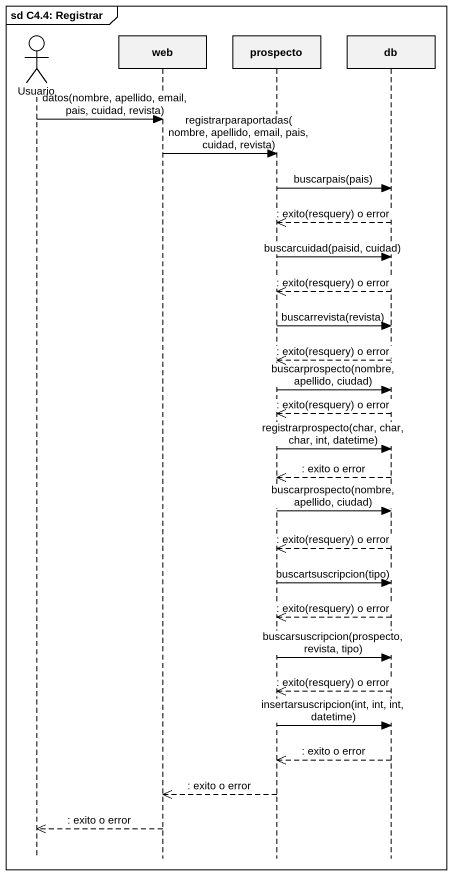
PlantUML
@startuml
mainframe sd C4.4: Registrar
hide footbox
actor Usuario
participant web
participant prospecto
participant db

Usuario -> web : datos(nombre, apellido, email, pais, cuidad, revista)
web -> prospecto : registrarparaportadas(nombre, apellido, email, pais, cuidad, revista)
prospecto -> db : buscarpais(pais)
db -->> prospecto : : exito(resquery) o error
prospecto -> db : buscarcuidad(paisid, cuidad)
db -->> prospecto : : exito(resquery) o error
prospecto -> db : buscarrevista(revista)
db -->> prospecto : : exito(resquery) o error
prospecto -> db : buscarprospecto(nombre, apellido, ciudad)
db -->> prospecto : : exito(resquery) o error
prospecto -> db : registrarprospecto(char, char, char, int, datetime)
db -->> prospecto : : exito o error
prospecto -> db : buscarprospecto(nombre, apellido, ciudad)
db -->> prospecto : : exito(resquery) o error
prospecto -> db : buscartsuscripcion(tipo)
db -->> prospecto : : exito(resquery) o error
prospecto -> db : buscarsuscripcion(prospecto, revista, tipo)
db -->> prospecto : : exito(resquery) o error
prospecto -> db : insertarsuscripcion(int, int, int, datetime)
db -->> prospecto : : exito o error
prospecto -->> web : : exito o error
web -->> Usuario : : exito o error
@enduml
